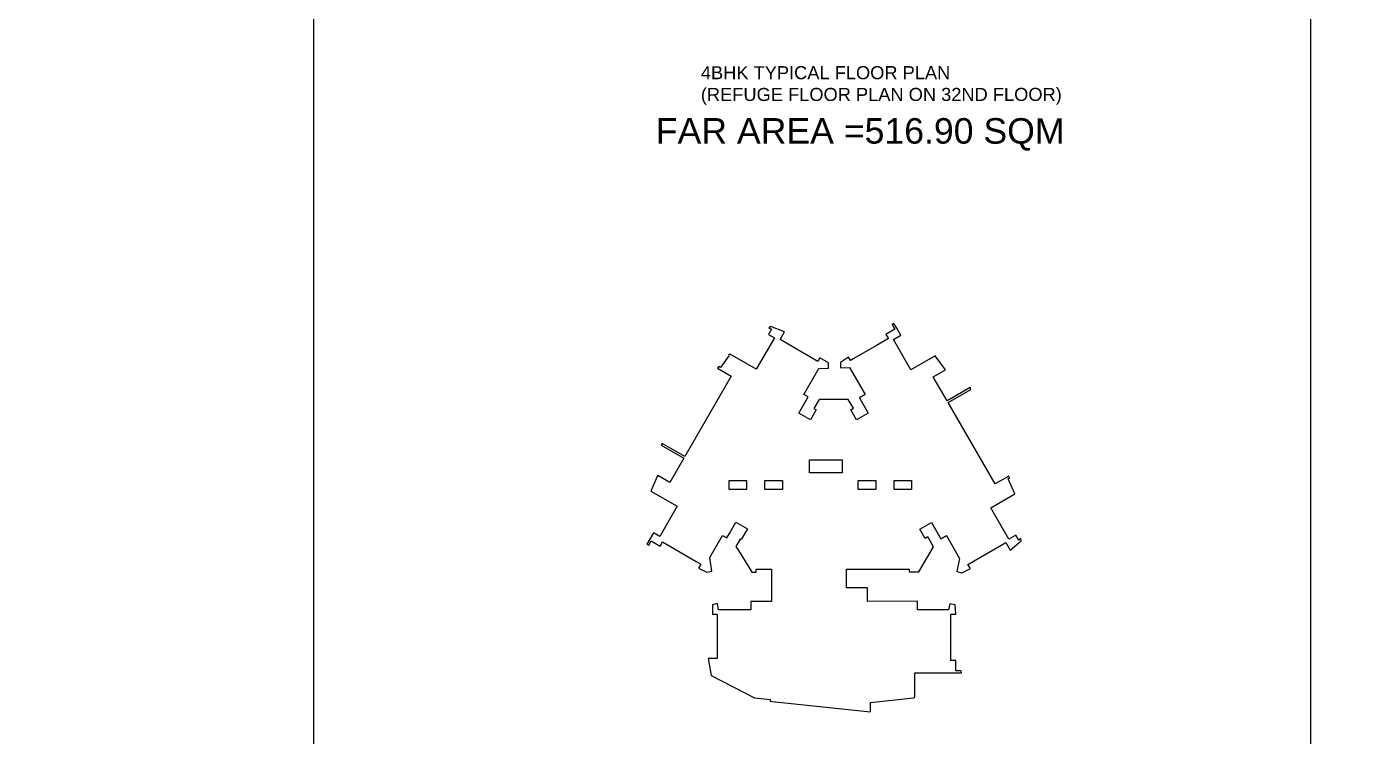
# Model space of a CAD drawing. Header units: metres. Extents: x 256329 to 886268, y -249371 to 355.
# Drawn here: x 281872.1 to 282024.5, y -803.2 to -721.7 of the extents above; entities that cross this region are included whole.
import ezdxf

# ---------------------------------------------------------------- set-up
doc = ezdxf.new("R2010")
doc.units = ezdxf.units.M
doc.header["$MEASUREMENT"] = 0
doc.layers.add('A_TEXT', color=4, linetype='Continuous', lineweight=0, transparency=0.3)
for name, color, linetype in [('BLK_1_FLR_42_ROOF_AREA', 7, 'Continuous'), ('SOLAR_PANEL', 7, 'Continuous'), ('SOLAR_WATER_HEATER', 7, 'Continuous')]:
    doc.layers.add(name, color=color, linetype=linetype)
doc.layers.add('SPA COMMENT', color=7, linetype='Continuous', true_color=0xeb0505)
doc.styles.add('Arial', font='arial.ttf')

msp = doc.modelspace()

# ---------------------------------------------------------------- linework, layer by layer
at = {"layer": 'BLK_1_FLR_42_ROOF_AREA', "color": 7, "elevation": -0.116998}
msp.add_lwpolyline([(281964.19848, -760.317648), (281963.217923, -759.742298), (281962.990029, -760.137663), (281958.628962, -757.623466), (281959.145764, -756.728378), (281957.567451, -756.145224), (281957.334414, -756.304263), (281957.66768, -756.429887), (281957.319867, -757.034096), (281957.985868, -757.421994), (281955.906107, -761.03704), (281952.919366, -759.312817), (281952.705771, -759.455038), (281952.750771, -759.481021), (281951.782296, -760.826933), (281951.601374, -760.722548), (281951.464615, -760.909171), (281951.646317, -761.014158), (281953.031046, -761.813485), (281947.69082, -771.061331), (281945.092827, -769.561308), (281944.999582, -769.773056), (281947.57628, -771.260767), (281945.97624, -774.032628), (281944.591844, -773.232866), (281944.530066, -773.373051), (281943.800241, -775.028579), (281946.822608, -776.772936), (281944.812512, -780.254411), (281944.093683, -779.83936), (281943.343617, -781.138632), (281943.549681, -781.241844), (281943.549681, -781.241844), (281943.828238, -780.75937), (281944.863101, -781.360626), (281945.139225, -780.881106), (281949.003245, -783.11268), (281949.543619, -783.424689), (281949.268518, -783.901142), (281950.220888, -784.359845), (281950.809053, -784.241355), (281950.565377, -782.658112), (281952.032347, -780.117871), (281952.522473, -780.413229), (281952.818342, -779.900774), (281953.574221, -778.592397), (281954.898976, -779.3573), (281954.173049, -780.6145), (281954.05299, -780.54525), (281953.569692, -781.383155), (281953.874539, -781.855361), (281955.052473, -783.771645), (281955.412015, -784.3289), (281955.886429, -784.328898), (281955.886429, -784.02001), (281957.658728, -784.01774), (281957.658729, -785.25389), (281957.658734, -787.701489), (281955.264505, -787.706135), (281955.264727, -788.689772), (281951.558491, -788.693192), (281951.448385, -787.954781), (281950.859959, -788.094589, -0.002797), (281950.864179, -789.190914), (281951.414168, -789.190914), (281951.41946, -794.25587), (281950.867802, -794.255874), (281950.375223, -794.255866), (281950.726283, -796.224814), (281955.714016, -798.782474), (281957.509076, -798.972152), (281957.50941, -799.173136), (281957.739385, -799.199191), (281969.01183, -800.389058), (281969.011821, -799.305292), (281973.957116, -798.782635), (281974.106965, -798.716175), (281974.111966, -795.918594), (281979.456975, -795.91858), (281979.441237, -795.688575), (281978.806753, -795.687753), (281978.806745, -794.487754), (281978.257066, -794.487758), (281978.257022, -789.190914), (281978.807055, -789.190914), (281978.726914, -788.111585), (281978.12307, -787.982475), (281977.972096, -788.688574), (281974.407509, -788.688575), (281974.407509, -787.69788), (281968.657355, -787.700509), (281968.659653, -786.151744), (281966.266101, -786.151746), (281966.266104, -784.017469), (281973.46989, -784.018323), (281973.469713, -784.324383), (281974.56984, -784.324548), (281976.247557, -781.434664), (281975.595473, -780.305041), (281975.292352, -780.48002), (281974.682845, -779.425108), (281976.017401, -778.654833), (281977.106572, -780.513164), (281977.746225, -780.145039), (281979.240541, -782.761581), (281978.922401, -784.288873), (281979.50179, -784.414258), (281980.491978, -783.930883), (281980.216107, -783.452917), (281984.556472, -780.94898), (281985.059146, -781.81973), (281986.331854, -780.741595), (281986.293331, -780.472705), (281986.036082, -780.690645), (281985.702043, -780.112435), (281984.905569, -780.572101), (281982.821102, -776.95898), (281985.597092, -775.356622), (281984.819524, -773.612795), (281984.983525, -773.518001), (281984.891173, -773.307137), (281983.333854, -774.206049), (281977.944021, -764.86718), (281980.549984, -763.362851), (281980.456806, -763.151068), (281977.827892, -764.667863), (281976.229856, -761.898812), (281977.61439, -761.099781), (281976.444906, -759.500068), (281973.668237, -761.101541), (281971.656531, -757.62104), (281972.498068, -757.135325), (281972.030462, -756.331445), (281971.70511, -755.768522), (281971.516668, -755.895231), (281971.833633, -756.445154), (281970.794651, -757.044002), (281971.07042, -757.521837), (281969.709685, -758.306124), (281967.103756, -759.810365), (281966.721147, -760.030937), (281966.49189, -759.632249), (281965.574977, -760.260832), (281965.574977, -760.860832), (281966.598263, -760.832823), (281968.392424, -763.936457), (281967.740394, -764.313964), (281967.947191, -764.672566), (281967.947245, -764.671439), (281968.758569, -766.076395), (281967.421377, -766.848528), (281966.754082, -765.688967), (281967.057217, -765.51398), (281966.470272, -764.497198), (281963.120406, -764.497272), (281962.510728, -765.554219), (281962.778868, -765.70889), (281962.12374, -766.843611), (281960.798935, -766.078731), (281961.519244, -764.833142), (281961.868933, -764.224008), (281961.37319, -763.937761), (281963.100062, -760.948295), (281964.196897, -760.918186)], format="xyb", close=True, dxfattribs=at)
at = {"layer": 'SOLAR_PANEL', "color": 3}
msp.add_lwpolyline([(281962.026898, -771.461781), (281965.784898, -771.461781), (281965.784898, -772.931781), (281962.026898, -772.931781)], close=True, dxfattribs=at)
at = {"layer": 'SOLAR_WATER_HEATER', "color": 7}
for points in [[(281952.778023, -773.832531), (281954.778023, -773.832531), (281954.778023, -774.832531), (281952.778023, -774.832531)], [(281956.901958, -773.832531), (281958.901958, -773.832531), (281958.901958, -774.832531), (281956.901958, -774.832531)], [(281967.6182, -773.832531), (281969.6182, -773.832531), (281969.6182, -774.832531), (281967.6182, -774.832531)], [(281971.742136, -773.832531), (281973.742136, -773.832531), (281973.742136, -774.832531), (281971.742136, -774.832531)]]:
    msp.add_lwpolyline(points, close=True, dxfattribs=at)
at = {"layer": 'SPA COMMENT'}
msp.add_lwpolyline([(282019.533834, -923.457838), (281905.092794, -923.457838), (281905.092794, 21.834427), (282019.533834, 21.834427)], close=True, dxfattribs=at)

# ---------------------------------------------------------------- texts
at = {"layer": 'A_TEXT', "lineweight": 0, "style": 'Arial'}
for s, insert, char_height, width, attachment_point, rotation in [('4BHK TYPICAL FLOOR PLAN\\P(REFUGE FLOOR PLAN ON 32ND FLOOR)', (281949.539791, -730.675601, 0.982013), 1.5, 49.030574, 7, 0.01797177), ('\\pxt3,13;FAR AREA =516.90 SQM', (281991.301686, -735.928787, 4.506782), 2.927656, 187.570469, 9, 359.98202823)]:
    msp.add_mtext(s, dxfattribs=dict(at, insert=insert, char_height=char_height, width=width, attachment_point=attachment_point, rotation=rotation))

doc.saveas('drawing.dxf')
